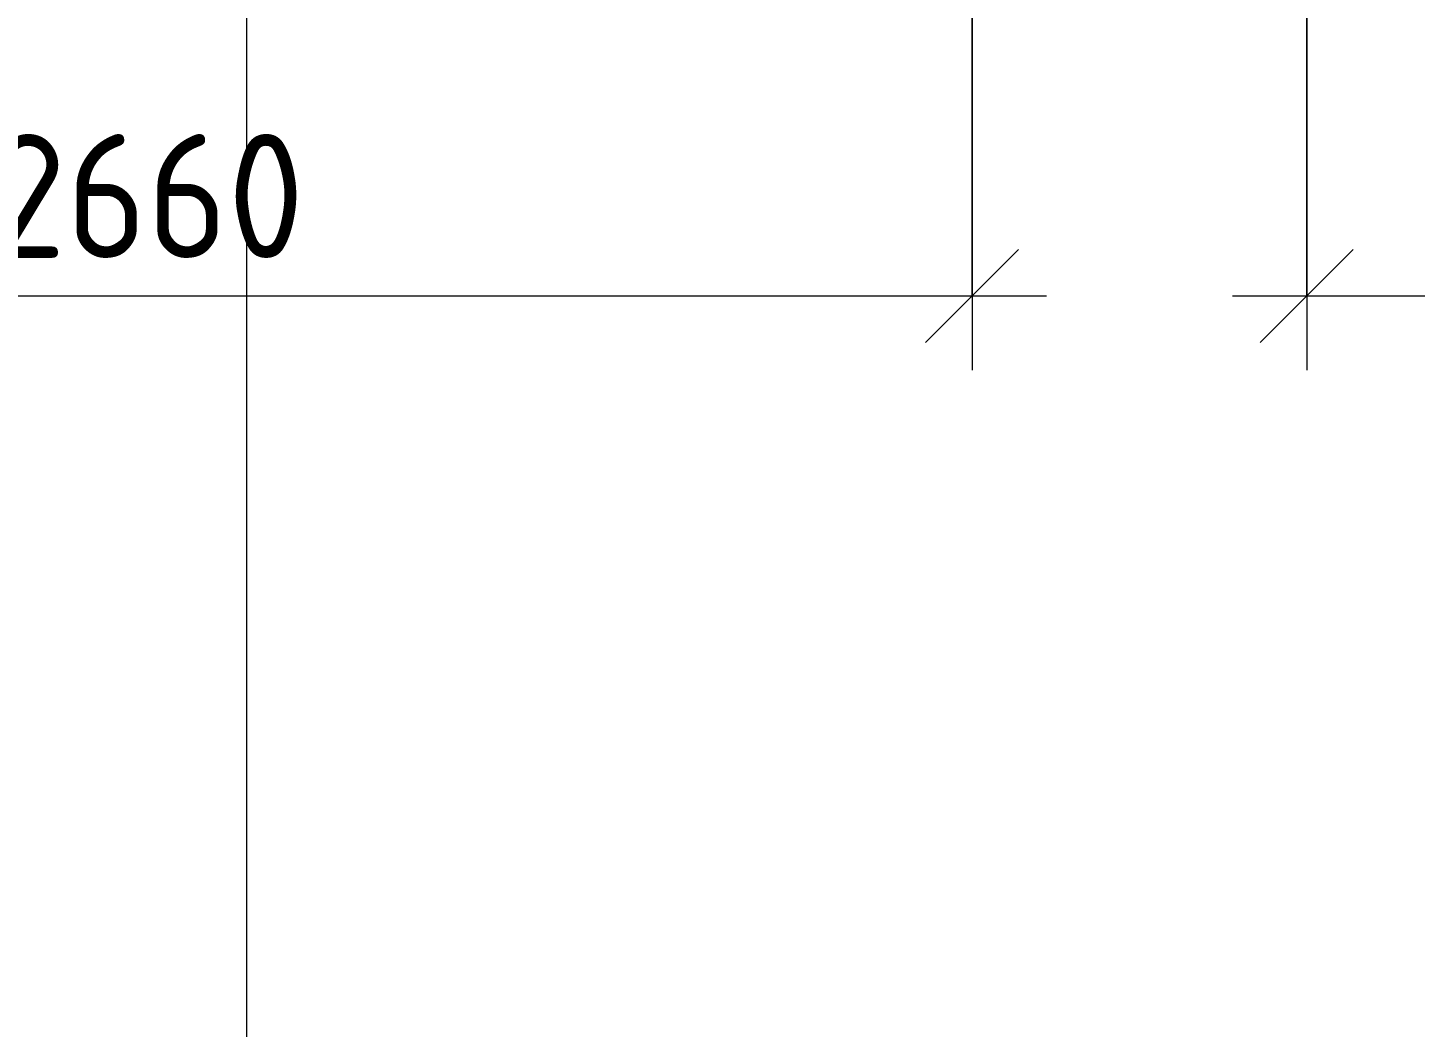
# Model space of a CAD drawing. Header units: millimetres. Extents: x -8624 to 200327, y -8553 to 29000.
# Drawn here: x 171556 to 173795, y 24805 to 26418 of the extents above; entities that cross this region are included whole.
import ezdxf

# ---------------------------------------------------------------- set-up
doc = ezdxf.new("R2010")
doc.units = ezdxf.units.MM
doc.linetypes.add('Осевая', pattern=[15875, 3175, -2381.25, 7937.5, -2381.25])
for name, color, linetype, lineweight in [('A-ANNO-DIMS', 7, 'Continuous', 9), ('A-ANNO-DIMS-100', 7, 'Continuous', 9), ('Оси', 7, 'Continuous', 9), ('Оси-2', 7, 'Осевая', 9)]:
    doc.layers.add(name, color=color, linetype=linetype, lineweight=lineweight)
doc.styles.add('ISOCPEUR_1', font='isocpeur.ttf', dxfattribs={"width": 0.9, "height": 200})
doc.dimstyles.new('ISO-2_0_0_9К_Средний_округл2', dxfattribs={"dimscale": 304.8, "dimtxt": 199.196235, "dimasz": 0.492126, "dimexe": 0.393701, "dimexo": 0, "dimgap": 0, "dimtad": 1, "dimdec": 0, "dimrnd": 10, "dimzin": 0, "dimdsep": 46, "dimtxsty": 'ISOCPEUR_1', "dimblk1": 'OBLIQUE', "dimblk2": 'OBLIQUE', "dimsah": 1, "dimcen": 0.09, "dimdle": 0.393701, "dimazin": 0, "dimtfac": 1, "dimtdec": 4, "dimtix": 1, "dimtmove": 0, "dimatfit": 3, "dimfxl": 1, "dimtvp": 1, "dimtolj": 1, "dimtzin": 0, "dimarcsym": 2})

# ---------------------------------------------------------------- blocks, each defined once
blk = doc.blocks.new('DIMBLOCK34-План зашивки приборов отопления в осях 3 этажа 12-23')
at = {"layer": 'A-ANNO-DIMS-100'}
for p, q in [((170416.2, 26578.3), (170416.2, 25865)), ((170416.2, 25985), (170416.2, 26578.3)), ((173079.8, 26580), (173079.8, 25865)), ((173079.8, 25985), (173079.8, 26580)), ((170296.2, 25985), (173199.8, 25985))]:
    blk.add_line(p, q, dxfattribs=at)
at = {"layer": 'A-ANNO-DIMS-100', "lineweight": 20}
for p, q in [((170416.2, 25985), (170491.2, 26060)), ((173079.8, 25985), (173154.8, 26060)), ((170416.2, 25985), (170341.2, 25910)), ((173079.8, 25985), (173004.8, 25910))]:
    blk.add_line(p, q, dxfattribs=at)
at = {"layer": 'A-ANNO-DIMS-100', "color": 0, "insert": (171495.2, 26246.3), "char_height": 200, "width": 606.782, "attachment_point": 1, "line_spacing_factor": 1.149209, "style": 'ISOCPEUR_1'}
blk.add_mtext('2660', dxfattribs=at)
blk = doc.blocks.new('_Oblique')
at = {"color": 0, "linetype": 'ByBlock', "lineweight": -2}
blk.add_line((-0.5, -0.5), (0.5, 0.5), dxfattribs=at)
blk = doc.blocks.new('DIMBLOCK35-План зашивки приборов отопления в осях 3 этажа 12-23')
at = {"layer": 'A-ANNO-DIMS-100'}
for p, q in [((173619.8, 26580.1), (173619.8, 25865)), ((173619.8, 25985), (173619.8, 26580.1)), ((176978.8, 26497), (176978.8, 25865)), ((176978.8, 25985), (176978.8, 26497)), ((173499.8, 25985), (177098.8, 25985))]:
    blk.add_line(p, q, dxfattribs=at)
at = {"layer": 'A-ANNO-DIMS-100', "lineweight": 20}
for p, q in [((173619.8, 25985), (173694.8, 26060)), ((176978.8, 25985), (177053.8, 26060)), ((173619.8, 25985), (173544.8, 25910)), ((176978.8, 25985), (176903.8, 25910))]:
    blk.add_line(p, q, dxfattribs=at)
at = {"layer": 'A-ANNO-DIMS-100', "color": 0, "insert": (175046.5, 26246.3), "char_height": 200, "width": 606.782, "attachment_point": 1, "line_spacing_factor": 1.149209, "style": 'ISOCPEUR_1'}
blk.add_mtext('3360', dxfattribs=at)

msp = doc.modelspace()

# ---------------------------------------------------------------- linework, layer by layer
at = {"layer": 'Оси'}
msp.add_line((171909.8, 25030), (171909.8, 27530), dxfattribs=at)
at = {"layer": 'Оси-2'}
msp.add_line((171909.8, 593.7), (171909.8, 25030), dxfattribs=at)

# ---------------------------------------------------------------- dimensions: what is measured, and where the dimension line sits
at = {"layer": 'A-ANNO-DIMS'}
for base, p1, p2, override, picture, middle in [((173079.8, 25985), (170416.2, 26578.3), (173079.8, 26580), {"dimpost": '<>', "dimfxl": 2663.629574}, 'DIMBLOCK34-План зашивки приборов отопления в осях 3 этажа 12-23', (171748, 26085)), ((176978.8, 25985), (173619.8, 26580.1), (176978.8, 26497), {"dimpost": '<>', "dimfxl": 3360.026893}, 'DIMBLOCK35-План зашивки приборов отопления в осях 3 этажа 12-23', (175299.3, 26085))]:
    dim = msp.add_linear_dim(base=base, p1=p1, p2=p2, dimstyle='ISO-2_0_0_9К_Средний_округл2', override=override, dxfattribs=at)
    dim.commit()
    dim.dimension.update_dxf_attribs({"geometry": picture, "text_midpoint": middle})

doc.saveas('drawing.dxf')
